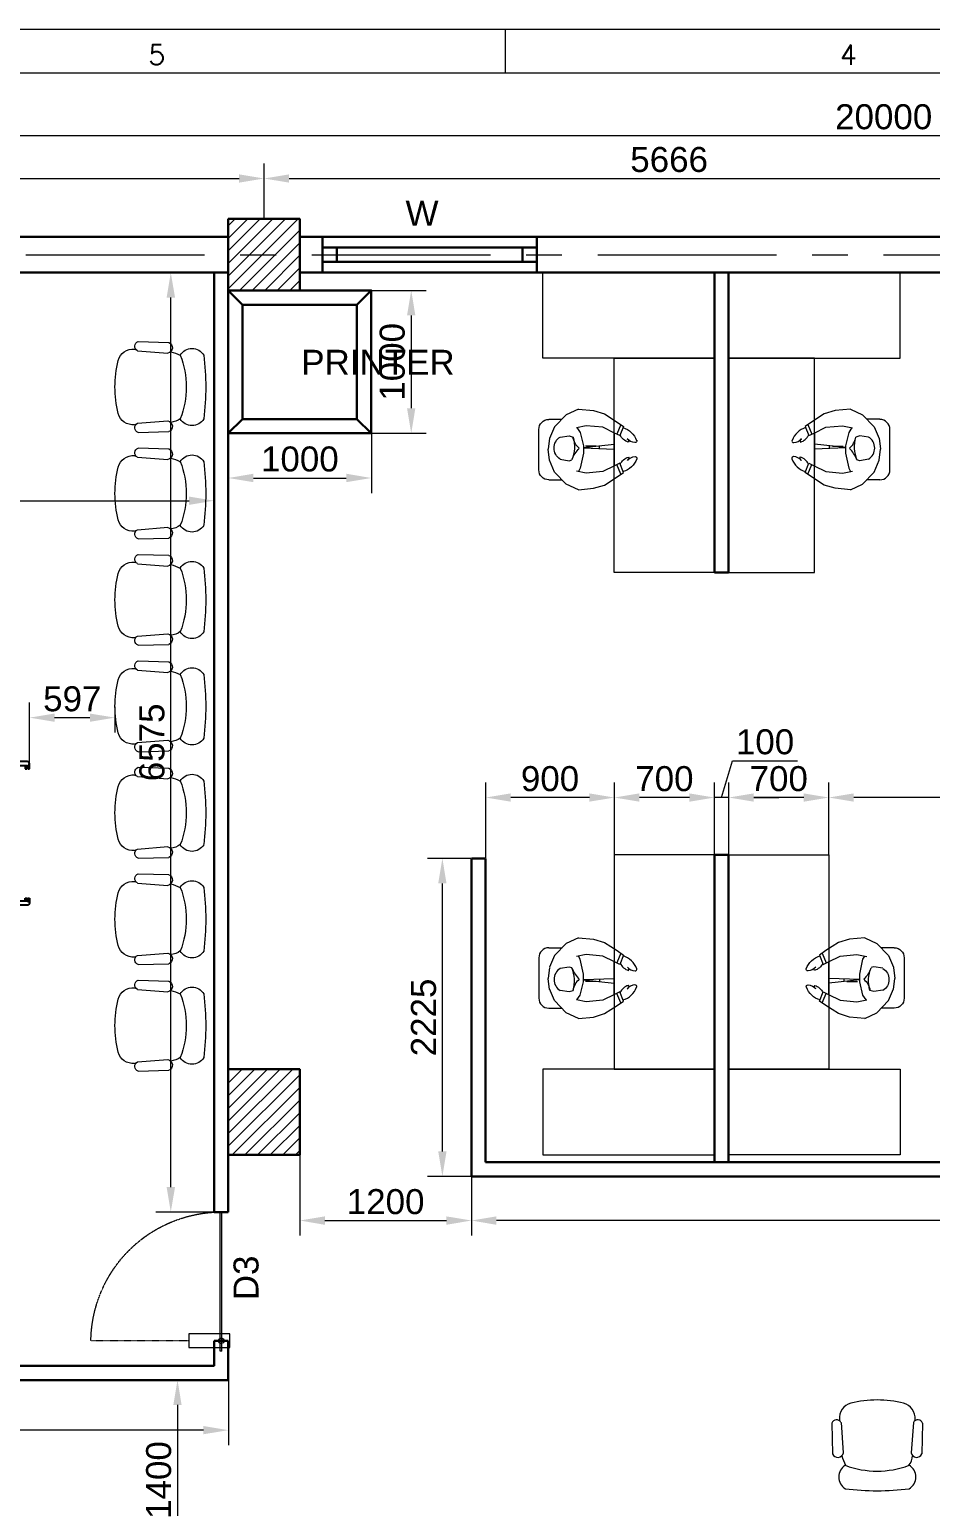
# Model space of a CAD drawing. Header units: millimetres. Extents: x 131588 to 160612, y -172852 to -151297.
# Drawn here: x 137935 to 144237, y -161632 to -151297 of the extents above; entities that cross this region are included whole.
import ezdxf
from ezdxf.enums import TextEntityAlignment as Align

# ---------------------------------------------------------------- set-up
doc = ezdxf.new("R2010")
doc.units = ezdxf.units.MM
doc.header["$MEASUREMENT"] = 0
doc.linetypes.add('CENTER', pattern=[2, 1.25, -0.25, 0.25, -0.25])
doc.linetypes.add('DASHED2', pattern=[0.375, 0.25, -0.125])
doc.layers.add('ceco.net 343', color=7, linetype='Continuous')
doc.layers.add('ceco.net 345', color=7, linetype='Continuous')
for name, color, linetype, lineweight in [('CEN-1', 1, 'CENTER', 18), ('DIM', 7, 'Continuous', 20), ('DIMENSION', 84, 'Continuous', 15), ('DIMLINE', 10, 'Continuous', 18), ('Furniture', 235, 'Continuous', 0), ('GLASS', 145, 'Continuous', 5), ('MAIN', 3, 'Continuous', 30), ('MAIN-4', 6, 'Continuous', 30), ('SEC', 253, 'Continuous', 15), ('TEXT', 4, 'Continuous', 13), ('TEXT-1', 7, 'Continuous', 20)]:
    doc.layers.add(name, color=color, linetype=linetype, lineweight=lineweight)
doc.styles.add('ROMANS', font='romans.shx')
doc.styles.get("Standard").update_dxf_attribs({"font": ''})
doc.styles.get('Standard').set_extended_font_data('Arial')
doc.dimstyles.new('DIM-50', dxfattribs={"dimscale": 50, "dimtxt": 2.5, "dimasz": 2.5, "dimexe": 1.5, "dimexo": 0.05, "dimgap": 0.6, "dimtad": 1, "dimzin": 9, "dimdsep": 46, "dimtxsty": 'Standard', "dimcen": 0, "dimclrd": 32, "dimclre": 32, "dimadec": 0, "dimazin": 0, "dimtp": 0.1, "dimtm": 0.1, "dimtfac": 0.71, "dimtofl": 0, "dimtmove": 1, "dimatfit": 3, "dimfxl": 1, "dimtolj": 1, "dimtzin": 7, "dimlwd": -1, "dimlwe": -1, "dimarcsym": 1})
doc.dimstyles.new('DIM-50$0', dxfattribs={"dimscale": 50, "dimtxt": 2.5, "dimasz": 2.5, "dimexe": 1.5, "dimexo": 0.05, "dimgap": 0.6, "dimtad": 1, "dimzin": 9, "dimdsep": 46, "dimtxsty": 'Standard', "dimcen": 0, "dimclrd": 32, "dimclre": 32, "dimadec": 0, "dimazin": 0, "dimtp": 0.1, "dimtm": 0.1, "dimtfac": 0.71, "dimtofl": 0, "dimtmove": 1, "dimatfit": 3, "dimfxl": 1, "dimtolj": 1, "dimtzin": 7, "dimlwd": -1, "dimlwe": -1, "dimarcsym": 1})

# ---------------------------------------------------------------- blocks, each defined once
blk = doc.blocks.new('Ceco.NET-Furniture-Tm-343')
at = {"layer": 'ceco.net 343'}
for p, q in [((-15, 587), (-15, 516)), ((36, 603), (-3, 603)), ((-3, 601), (-3, 603)), ((36, 592), (13, 592)), ((15, 587), (15, 516)), ((36, 583), (15, 583)), ((15, 572), (36, 572)), ((30, 592), (30, 583)), ((36, 592), (36, 603)), ((36, 572), (36, 583)), ((-265, 454), (-265, 172)), ((-241, 104), (-241, 458)), ((-241, 426), (-230, 426)), ((241, 426), (230, 426)), ((241, 104), (241, 458)), ((265, 454), (265, 172)), ((-313, 370), (-294, 405)), ((-303, 365), (-313, 370)), ((-303, 365), (-292, 385)), ((-300, 371), (-292, 366)), ((-295, 360), (-285, 380)), ((-286, 355), (-295, 360)), ((-292, 404), (-294, 405)), ((-288, 381), (-265, 369)), ((-275, 374), (-286, 355)), ((-274, 407), (-265, 402)), ((0, 404), (-223, 404)), ((0, 404), (223, 404)), ((274, 407), (265, 402)), ((288, 381), (265, 369)), ((275, 374), (286, 355)), ((295, 360), (285, 380)), ((286, 355), (295, 360)), ((292, 404), (294, 405)), ((303, 365), (292, 385)), ((300, 371), (292, 366)), ((313, 370), (294, 405)), ((303, 365), (313, 370)), ((-265, 172), (-256, 104)), ((-241, 104), (-256, 104)), ((241, 104), (256, 104)), ((265, 172), (256, 104))]:
    blk.add_line(p, q, dxfattribs=at)
for centre, start, end in [((0, 587), 0, 180), ((-281, 394), 61.4687, 241.4687), ((281, 394), 298.5313, 118.5313)]:
    blk.add_arc(centre, 14.6, start, end, dxfattribs=at)
for points, knots in [([(-228, 469), (-228, 467), (-227, 464), (-226, 459), (-224, 456), (-221, 456), (-221, 464), (-214, 475), (-210, 489), (-204, 507), (-191, 510), (-180, 514), (-171, 515), (-160, 515), (-107, 519), (-54, 516), (-5, 516), (0, 516)], [0, 0, 0, 0, 6.319527, 10.520466, 14.333557, 15.662011, 19.937156, 31.287468, 58.127662, 62.385789, 86.772956, 90.973895, 99.054563, 110.983527, 125.657102, 257.252158, 271.865148, 271.865148, 271.865148, 271.865148]), ([(228, 469), (228, 467), (227, 464), (226, 459), (224, 456), (221, 456), (221, 464), (214, 475), (210, 489), (204, 507), (191, 510), (180, 514), (171, 515), (160, 515), (107, 519), (54, 516), (5, 516), (0, 516)], [0, 0, 0, 0, 6.319527, 10.520466, 14.333557, 15.662011, 19.937156, 31.287468, 58.127662, 62.385789, 86.772956, 90.973895, 99.054563, 110.983527, 125.657102, 257.252158, 271.865148, 271.865148, 271.865148, 271.865148]), ([(-207, 496), (-217, 496), (-233, 497), (-252, 485), (-262, 471), (-264, 460), (-265, 454)], [0, 0, 0, 0, 29.208507, 46.595402, 62.811245, 80.611179, 80.611179, 80.611179, 80.611179]), ([(-217, 471), (-220, 471), (-226, 471), (-235, 466), (-238, 461), (-241, 458)], [0, 0, 0, 0, 10.710336, 16.651361, 28.618788, 28.618788, 28.618788, 28.618788]), ([(-233, 467), (-232, 453), (-230, 437), (-230, 417), (-232, 405), (-222, 404), (-218, 425), (-212, 448), (-192, 474), (-168, 480), (-149, 482), (-128, 481), (-79, 486), (-36, 484), (0, 483)], [0, 0, 0, 0, 41.011213, 44.996574, 62.720356, 65.377264, 71.318289, 114.590003, 147.537826, 160.140643, 186.842231, 204.112129, 224.083166, 333.09451, 333.09451, 333.09451, 333.09451]), ([(233, 467), (232, 453), (230, 437), (230, 417), (232, 405), (222, 404), (218, 425), (212, 448), (192, 474), (168, 480), (149, 482), (128, 481), (79, 486), (36, 484), (0, 483)], [0, 0, 0, 0, 41.011213, 44.996574, 62.720356, 65.377264, 71.318289, 114.590003, 147.537826, 160.140643, 186.842231, 204.112129, 224.083166, 333.09451, 333.09451, 333.09451, 333.09451]), ([(207, 496), (217, 496), (233, 497), (252, 485), (262, 471), (264, 460), (265, 454)], [0, 0, 0, 0, 29.208507, 46.595402, 62.811245, 80.611179, 80.611179, 80.611179, 80.611179]), ([(217, 471), (220, 471), (226, 471), (235, 466), (238, 461), (241, 458)], [0, 0, 0, 0, 10.710336, 16.651361, 28.618788, 28.618788, 28.618788, 28.618788]), ([(-241, 104), (-241, 90), (-242, 68), (-237, 36), (-196, 14), (-139, 11), (-68, -1), (-23, 0), (0, 0)], [0, 0, 0, 0, 40.81739, 67.978422, 88.933831, 171.599307, 238.507879, 306.350167, 306.350167, 306.350167, 306.350167]), ([(241, 104), (241, 90), (242, 68), (237, 36), (196, 14), (139, 11), (68, -1), (23, 0), (0, 0)], [0, 0, 0, 0, 40.81739, 67.978422, 88.933831, 171.599307, 238.507879, 306.350167, 306.350167, 306.350167, 306.350167])]:
    blk.add_open_spline(points, degree=3, knots=knots, dxfattribs=at)
blk = doc.blocks.new('*D519')
at = {"layer": 'Defpoints', "color": 0, "ltscale": 100, "transparency": 16777216}
for p in [(139576, -152339), (133910, -152622), (139576, -152622)]:
    blk.add_point(p, dxfattribs=at)
at = {"layer": 'DIMLINE', "color": 32, "linetype": 'ByBlock', "ltscale": 100, "transparency": 16777216}
for p, q in [((133910, -152619), (133910, -152234)), ((139576, -152619), (139576, -152234)), ((134085, -152339), (139401, -152339))]:
    blk.add_line(p, q, dxfattribs=at)
at = {"layer": 'DIMLINE', "color": 32, "ltscale": 100, "transparency": 16777216}
for points in [[(134085, -152310), (134085, -152368), (133910, -152339)], [(139401, -152310), (139401, -152368), (139576, -152339)]]:
    blk.add_solid(points, dxfattribs=at)
at = {"layer": 'DIMLINE', "color": 0, "ltscale": 100, "transparency": 16777216, "insert": (136743, -152207), "char_height": 175, "attachment_point": 5}
blk.add_mtext('\\A1;5666', dxfattribs=at)
blk = doc.blocks.new('*D520')
at = {"layer": 'Defpoints', "color": 0, "ltscale": 100, "transparency": 16777216}
for p in [(145242, -152339), (139576, -152622), (145242, -152622)]:
    blk.add_point(p, dxfattribs=at)
at = {"layer": 'DIMLINE', "color": 32, "linetype": 'ByBlock', "ltscale": 100, "transparency": 16777216}
for p, q in [((139576, -152619), (139576, -152234)), ((145242, -152619), (145242, -152234)), ((139751, -152339), (145067, -152339))]:
    blk.add_line(p, q, dxfattribs=at)
at = {"layer": 'DIMLINE', "color": 32, "ltscale": 100, "transparency": 16777216}
for points in [[(139751, -152310), (139751, -152368), (139576, -152339)], [(145067, -152310), (145067, -152368), (145242, -152339)]]:
    blk.add_solid(points, dxfattribs=at)
at = {"layer": 'DIMLINE', "color": 0, "ltscale": 100, "transparency": 16777216, "insert": (142409, -152207), "char_height": 175, "attachment_point": 5}
blk.add_mtext('\\A1;5666', dxfattribs=at)
blk = doc.blocks.new('gd1')
at = {"layer": 'GLASS', "color": 4, "linetype": 'DASHED2', "ltscale": 0.001}
blk.add_line((345380, -498508), (345380, -497802), dxfattribs=at)
at = {"layer": 'GLASS'}
for p, q in [((345331, -498508), (345429, -498508)), ((345331, -498802), (345331, -498508)), ((345429, -498508), (345429, -498802)), ((345429, -498802), (345331, -498802))]:
    blk.add_line(p, q, dxfattribs=at)
at = {"layer": 'GLASS', "color": 4}
for p, q in [((344454, -498744), (344454, -498702)), ((345454, -498732), (344454, -498732)), ((345454, -498744), (344454, -498744)), ((345454, -498744), (345454, -498732))]:
    blk.add_line(p, q, dxfattribs=at)
at = {"layer": 'GLASS', "color": 4, "linetype": 'DASHED2'}
blk.add_ellipse((345430, -498781), major_axis=(-687, 718), ratio=0.969274, start_param=-0.727797, end_param=0.74268, dxfattribs=at)
at = {"layer": 'GLASS', "extrusion": (8.38188e-23, -2.79396e-23, -1)}
blk.add_ellipse((345380, -498740), major_axis=(-13.9, 13.9), ratio=1, start_param=6.283185307179586, end_param=12.56637061435917, dxfattribs=at)
blk = doc.blocks.new('A4 SHEET')
at = {"layer": 'DIM'}
for p, q in [((15345.06, 1232.71), (13489.34, 1232.71)), ((14107.91, 1232.71), (14107.91, 1213.41)), ((13509.22, 1213.41), (15322.97, 1213.41))]:
    blk.add_line(p, q, dxfattribs=at)
at = {"layer": 'DIM', "style": 'ROMANS'}
for s, p in [('5', (13948.32, 1214.33)), ('4', (14257.61, 1214.33))]:
    blk.add_text(s, height=8.84, dxfattribs=at).set_placement(p, align=Align.BOTTOM_LEFT)
blk = doc.blocks.new('*D538')
at = {"layer": 'Defpoints', "color": 0, "ltscale": 100, "transparency": 16777216}
for p in [(153910, -152039), (133910, -152872), (153910, -152872)]:
    blk.add_point(p, dxfattribs=at)
at = {"layer": 'DIMLINE', "color": 32, "linetype": 'ByBlock', "ltscale": 100, "transparency": 16777216}
for p, q in [((133910, -152869), (133910, -151934)), ((153910, -152869), (153910, -151934)), ((134085, -152039), (153735, -152039))]:
    blk.add_line(p, q, dxfattribs=at)
at = {"layer": 'DIMLINE', "color": 32, "ltscale": 100, "transparency": 16777216}
for points in [[(134085, -152010), (134085, -152068), (133910, -152039)], [(153735, -152010), (153735, -152068), (153910, -152039)]]:
    blk.add_solid(points, dxfattribs=at)
at = {"layer": 'DIMLINE', "color": 0, "ltscale": 100, "transparency": 16777216, "insert": (143910, -151908), "char_height": 175, "attachment_point": 5}
blk.add_mtext('\\A1;20000', dxfattribs=at)
blk = doc.blocks.new('rr')
at = {"layer": 'TEXT', "color": 7}
for p, q in [((298029, -105618), (298123, -105618)), ((298150, -105588), (298068, -105672)), ((298235, -105548), (298150, -105588)), ((298235, -105548), (298342, -105558)), ((298342, -105558), (298419, -105581)), ((298419, -105581), (298507, -105638)), ((297959, -105688), (297959, -105970)), ((298068, -105672), (298034, -105754)), ((298290, -105665), (298221, -105679)), ((298247, -105698), (298235, -105676)), ((298270, -105803), (298247, -105698)), ((298406, -105676), (298290, -105665)), ((298488, -105716), (298406, -105676)), ((298486, -105945), (298486, -105716)), ((298525, -105734), (298488, -105716)), ((298532, -105656), (298504, -105724)), ((298507, -105638), (298551, -105669)), ((298551, -105669), (298525, -105734)), ((298034, -105756), (298024, -105833)), ((298034, -105909), (298024, -105833)), ((298108, -105761), (298170, -105751)), ((298170, -105751), (298189, -105757)), ((298270, -105856), (298270, -105803)), ((298270, -105841), (298486, -105833)), ((298068, -105988), (298034, -105906)), ((298108, -105915), (298170, -105925)), ((298170, -105925), (298198, -105916)), ((298247, -105949), (298270, -105856)), ((298270, -105843), (298486, -105866)), ((298359, -105853), (298285, -105853)), ((298382, -105837), (298382, -105855)), ((298525, -105927), (298488, -105944)), ((298532, -106004), (298504, -105937)), ((298551, -105991), (298525, -105927)), ((298029, -106041), (298117, -106041)), ((298150, -106073), (298068, -105988)), ((298290, -105996), (298221, -105982)), ((298225, -105983), (298247, -105949)), ((298406, -105985), (298290, -105996)), ((298488, -105944), (298406, -105985)), ((298419, -106079), (298507, -106022)), ((298507, -106022), (298551, -105991)), ((298235, -106112), (298150, -106073)), ((298235, -106112), (298342, -106103)), ((298342, -106103), (298419, -106079))]:
    blk.add_line(p, q, dxfattribs=at)
for centre, major_axis, start_param, end_param in [((298029, -105688), (49.8, 49.8), 0.785398, 2.356194), ((298620, -105679), (73.6, 73.6), 2.838638, 3.585677), ((298505, -105817), (105, 105), -0.421869, 0.489767), ((298155, -105840), (63.7, -63.7), 2.898963, 4.955018), ((297966, -105849), (171, 171), -1.068373, -0.39635), ((298371, -105697), (135, 135), 2.703582, 3.183333), ((298572, -105768), (11.6, 11.6), -1.392775, 0.371356), ((298637, -105702), (55.2, 55.2), 3.067512, 3.856448), ((298633, -105768), (8.31, 8.31), 3.856448, 5.861316), ((298315, -105931), (83.5, 83.5), 1.454362, 2.231901), ((298619, -105979), (73.6, -73.6), 2.697508, 3.444547), ((298504, -105841), (105, -105), 5.793418, 6.705054), ((298636, -105956), (55.2, -55.2), 2.426738, 3.215673), ((298571, -105890), (11.6, -11.6), 5.911829, 7.67596), ((298632, -105890), (8.31, -8.31), 0.421869, 2.426738), ((298029, -105970), (49.8, -49.8), 3.926991, 5.497787)]:
    blk.add_ellipse(centre, major_axis=major_axis, ratio=1, start_param=start_param, end_param=end_param, dxfattribs=at)
blk = doc.blocks.new('*D554')
at = {"layer": 'Defpoints', "color": 0, "ltscale": 100, "transparency": 16777216}
for p in [(140326, -153122), (140326, -154122), (140605, -154122)]:
    blk.add_point(p, dxfattribs=at)
at = {"layer": 'DIMLINE', "color": 32, "linetype": 'ByBlock', "ltscale": 100, "transparency": 16777216}
for p, q in [((140329, -153122), (140710, -153122)), ((140605, -153297), (140605, -153947)), ((140329, -154122), (140710, -154122))]:
    blk.add_line(p, q, dxfattribs=at)
at = {"layer": 'DIMLINE', "color": 32, "ltscale": 100, "transparency": 16777216}
for points in [[(140576, -153297), (140634, -153297), (140605, -153122)], [(140576, -153947), (140634, -153947), (140605, -154122)]]:
    blk.add_solid(points, dxfattribs=at)
at = {"layer": 'DIMLINE', "color": 0, "ltscale": 100, "transparency": 16777216, "insert": (140473, -153622), "char_height": 175, "attachment_point": 5, "rotation": 90}
blk.add_mtext('\\A1;1000', dxfattribs=at)
blk = doc.blocks.new('*D555')
at = {"layer": 'Defpoints', "color": 0, "ltscale": 100, "transparency": 16777216}
for p in [(139326, -154122), (140326, -154122), (140326, -154435)]:
    blk.add_point(p, dxfattribs=at)
at = {"layer": 'DIMLINE', "color": 32, "linetype": 'ByBlock', "ltscale": 100, "transparency": 16777216}
for p, q in [((139326, -154126), (139326, -154540)), ((140326, -154126), (140326, -154540)), ((139501, -154435), (140151, -154435))]:
    blk.add_line(p, q, dxfattribs=at)
at = {"layer": 'DIMLINE', "color": 32, "ltscale": 100, "transparency": 16777216}
for points in [[(139501, -154405), (139501, -154464), (139326, -154435)], [(140151, -154405), (140151, -154464), (140326, -154435)]]:
    blk.add_solid(points, dxfattribs=at)
at = {"layer": 'DIMLINE', "color": 0, "ltscale": 100, "transparency": 16777216, "insert": (139826, -154303), "char_height": 175, "attachment_point": 5}
blk.add_mtext('\\A1;1000', dxfattribs=at)
blk = doc.blocks.new('*D557')
at = {"layer": 'Defpoints', "color": 0, "ltscale": 100, "transparency": 16777216}
for p in [(139826, -159172), (141026, -159172), (141026, -159631)]:
    blk.add_point(p, dxfattribs=at)
at = {"layer": 'DIMLINE', "color": 32, "linetype": 'ByBlock', "ltscale": 100, "transparency": 16777216}
for p, q in [((139826, -159176), (139826, -159736)), ((141026, -159176), (141026, -159736)), ((140001, -159631), (140851, -159631))]:
    blk.add_line(p, q, dxfattribs=at)
at = {"layer": 'DIMLINE', "color": 32, "ltscale": 100, "transparency": 16777216}
for points in [[(140001, -159602), (140001, -159661), (139826, -159631)], [(140851, -159602), (140851, -159661), (141026, -159631)]]:
    blk.add_solid(points, dxfattribs=at)
at = {"layer": 'DIMLINE', "color": 0, "ltscale": 100, "transparency": 16777216, "insert": (140426, -159500), "char_height": 175, "attachment_point": 5}
blk.add_mtext('\\A1;1200', dxfattribs=at)
blk = doc.blocks.new('*D559')
at = {"layer": 'Defpoints', "color": 0, "ltscale": 100, "transparency": 16777216}
for p in [(139226, -154594), (134035, -154624), (139226, -154624)]:
    blk.add_point(p, dxfattribs=at)
at = {"layer": 'DIMLINE', "color": 32, "linetype": 'ByBlock', "ltscale": 100, "transparency": 16777216}
for p, q in [((134035, -154621), (134035, -154489)), ((139226, -154621), (139226, -154489)), ((134210, -154594), (139051, -154594))]:
    blk.add_line(p, q, dxfattribs=at)
at = {"layer": 'DIMLINE', "color": 32, "ltscale": 100, "transparency": 16777216}
for points in [[(134210, -154565), (134210, -154623), (134035, -154594)], [(139051, -154565), (139051, -154623), (139226, -154594)]]:
    blk.add_solid(points, dxfattribs=at)
at = {"layer": 'DIMLINE', "color": 0, "ltscale": 100, "transparency": 16777216, "insert": (136630, -154463), "char_height": 175, "attachment_point": 5}
blk.add_mtext('\\A1;5191', dxfattribs=at)
blk = doc.blocks.new('*D562')
at = {"layer": 'Defpoints', "color": 0, "ltscale": 100, "transparency": 16777216}
for p in [(141026, -159325), (148276, -159322), (141026, -159631)]:
    blk.add_point(p, dxfattribs=at)
at = {"layer": 'DIMLINE', "color": 32, "linetype": 'ByBlock', "ltscale": 100, "transparency": 16777216}
for p, q in [((141026, -159328), (141026, -159736)), ((148276, -159326), (148276, -159736)), ((148101, -159631), (141201, -159631))]:
    blk.add_line(p, q, dxfattribs=at)
at = {"layer": 'DIMLINE', "color": 32, "ltscale": 100, "transparency": 16777216}
for points in [[(141201, -159602), (141201, -159661), (141026, -159631)], [(148101, -159602), (148101, -159661), (148276, -159631)]]:
    blk.add_solid(points, dxfattribs=at)
at = {"layer": 'DIMLINE', "color": 0, "ltscale": 100, "transparency": 16777216, "insert": (144651, -159500), "char_height": 175, "attachment_point": 5}
blk.add_mtext('\\A1;7250', dxfattribs=at)
blk = doc.blocks.new('*D563')
at = {"layer": 'Defpoints', "color": 0, "ltscale": 100, "transparency": 16777216}
for p in [(140823, -157097), (141026, -157097), (141026, -159322)]:
    blk.add_point(p, dxfattribs=at)
at = {"layer": 'DIMLINE', "color": 32, "linetype": 'ByBlock', "ltscale": 100, "transparency": 16777216}
for p, q in [((141022, -157097), (140718, -157097)), ((140823, -159147), (140823, -157272)), ((141022, -159322), (140718, -159322))]:
    blk.add_line(p, q, dxfattribs=at)
at = {"layer": 'DIMLINE', "color": 32, "ltscale": 100, "transparency": 16777216}
for points in [[(140794, -157272), (140852, -157272), (140823, -157097)], [(140794, -159147), (140852, -159147), (140823, -159322)]]:
    blk.add_solid(points, dxfattribs=at)
at = {"layer": 'DIMLINE', "color": 0, "ltscale": 100, "transparency": 16777216, "insert": (140692, -158210), "char_height": 175, "attachment_point": 5, "rotation": 90}
blk.add_mtext('\\A1;2225', dxfattribs=at)
blk = doc.blocks.new('*D569')
at = {"layer": 'Defpoints', "color": 0, "ltscale": 100, "transparency": 16777216}
for p in [(143526, -156671), (143526, -157072), (145992, -157072)]:
    blk.add_point(p, dxfattribs=at)
at = {"layer": 'DIMLINE', "color": 32, "linetype": 'ByBlock', "ltscale": 100, "transparency": 16777216}
for p, q in [((143526, -157069), (143526, -156566)), ((145992, -157069), (145992, -156566)), ((145817, -156671), (143701, -156671))]:
    blk.add_line(p, q, dxfattribs=at)
at = {"layer": 'DIMLINE', "color": 32, "ltscale": 100, "transparency": 16777216}
for points in [[(143701, -156642), (143701, -156700), (143526, -156671)], [(145817, -156642), (145817, -156700), (145992, -156671)]]:
    blk.add_solid(points, dxfattribs=at)
at = {"layer": 'DIMLINE', "color": 0, "ltscale": 100, "transparency": 16777216, "insert": (144759, -156540), "char_height": 175, "attachment_point": 5}
blk.add_mtext('\\A1;2466', dxfattribs=at)
blk = doc.blocks.new('*D570')
at = {"layer": 'Defpoints', "color": 0, "ltscale": 100, "transparency": 16777216}
for p in [(142826, -156671), (142826, -157072), (143526, -157072)]:
    blk.add_point(p, dxfattribs=at)
at = {"layer": 'DIMLINE', "color": 32, "linetype": 'ByBlock', "ltscale": 100, "transparency": 16777216}
for p, q in [((142826, -157069), (142826, -156566)), ((143526, -157069), (143526, -156566)), ((143351, -156671), (143001, -156671))]:
    blk.add_line(p, q, dxfattribs=at)
at = {"layer": 'DIMLINE', "color": 32, "ltscale": 100, "transparency": 16777216}
for points in [[(143001, -156642), (143001, -156700), (142826, -156671)], [(143351, -156642), (143351, -156700), (143526, -156671)]]:
    blk.add_solid(points, dxfattribs=at)
at = {"layer": 'DIMLINE', "color": 0, "ltscale": 100, "transparency": 16777216, "insert": (143176, -156540), "char_height": 175, "attachment_point": 5}
blk.add_mtext('\\A1;700', dxfattribs=at)
blk = doc.blocks.new('*D571')
at = {"layer": 'Defpoints', "color": 0, "ltscale": 100, "transparency": 16777216}
for p in [(142726, -156671), (142726, -157072), (142826, -157072)]:
    blk.add_point(p, dxfattribs=at)
at = {"layer": 'DIMLINE', "color": 32, "linetype": 'ByBlock', "ltscale": 100, "transparency": 16777216}
for p, q in [((142776, -156671), (142853, -156414)), ((142853, -156414), (143306, -156414)), ((142726, -157069), (142726, -156566)), ((142826, -157069), (142826, -156566)), ((142551, -156671), (142376, -156671)), ((142826, -156671), (142726, -156671)), ((142826, -156671), (142726, -156671)), ((143001, -156671), (143176, -156671))]:
    blk.add_line(p, q, dxfattribs=at)
at = {"layer": 'DIMLINE', "color": 32, "ltscale": 100, "transparency": 16777216}
for points in [[(142551, -156642), (142551, -156700), (142726, -156671)], [(143001, -156642), (143001, -156700), (142826, -156671)]]:
    blk.add_solid(points, dxfattribs=at)
at = {"layer": 'DIMLINE', "color": 0, "ltscale": 100, "transparency": 16777216, "insert": (143080, -156282), "char_height": 175, "attachment_point": 5}
blk.add_mtext('\\A1;100', dxfattribs=at)
blk = doc.blocks.new('*D572')
at = {"layer": 'Defpoints', "color": 0, "ltscale": 100, "transparency": 16777216}
for p in [(142026, -156671), (142026, -157072), (142726, -157072)]:
    blk.add_point(p, dxfattribs=at)
at = {"layer": 'DIMLINE', "color": 32, "linetype": 'ByBlock', "ltscale": 100, "transparency": 16777216}
for p, q in [((142026, -157069), (142026, -156566)), ((142726, -157069), (142726, -156566)), ((142551, -156671), (142201, -156671))]:
    blk.add_line(p, q, dxfattribs=at)
at = {"layer": 'DIMLINE', "color": 32, "ltscale": 100, "transparency": 16777216}
for points in [[(142201, -156642), (142201, -156700), (142026, -156671)], [(142551, -156642), (142551, -156700), (142726, -156671)]]:
    blk.add_solid(points, dxfattribs=at)
at = {"layer": 'DIMLINE', "color": 0, "ltscale": 100, "transparency": 16777216, "insert": (142376, -156540), "char_height": 175, "attachment_point": 5}
blk.add_mtext('\\A1;700', dxfattribs=at)
blk = doc.blocks.new('*D573')
at = {"layer": 'Defpoints', "color": 0, "ltscale": 100, "transparency": 16777216}
for p in [(141126, -156671), (141126, -157097), (142026, -157072)]:
    blk.add_point(p, dxfattribs=at)
at = {"layer": 'DIMLINE', "color": 32, "linetype": 'ByBlock', "ltscale": 100, "transparency": 16777216}
for p, q in [((141126, -157094), (141126, -156566)), ((142026, -157069), (142026, -156566)), ((141851, -156671), (141301, -156671))]:
    blk.add_line(p, q, dxfattribs=at)
at = {"layer": 'DIMLINE', "color": 32, "ltscale": 100, "transparency": 16777216}
for points in [[(141301, -156642), (141301, -156700), (141126, -156671)], [(141851, -156642), (141851, -156700), (142026, -156671)]]:
    blk.add_solid(points, dxfattribs=at)
at = {"layer": 'DIMLINE', "color": 0, "ltscale": 100, "transparency": 16777216, "insert": (141576, -156540), "char_height": 175, "attachment_point": 5}
blk.add_mtext('\\A1;900', dxfattribs=at)
blk = doc.blocks.new('*D579')
at = {"layer": 'Defpoints', "color": 0, "ltscale": 100, "transparency": 16777216}
for p in [(138923, -152997), (139226, -152997), (139226, -159572)]:
    blk.add_point(p, dxfattribs=at)
at = {"layer": 'DIMLINE', "color": 32, "linetype": 'ByBlock', "ltscale": 100, "transparency": 16777216}
for p, q in [((139222, -152997), (138818, -152997)), ((138923, -159397), (138923, -153172)), ((139222, -159572), (138818, -159572))]:
    blk.add_line(p, q, dxfattribs=at)
at = {"layer": 'DIMLINE', "color": 32, "ltscale": 100, "transparency": 16777216}
for points in [[(138894, -153172), (138953, -153172), (138923, -152997)], [(138894, -159397), (138953, -159397), (138923, -159572)]]:
    blk.add_solid(points, dxfattribs=at)
at = {"layer": 'DIMLINE', "color": 0, "ltscale": 100, "transparency": 16777216, "insert": (138792, -156285), "char_height": 175, "attachment_point": 5, "rotation": 90}
blk.add_mtext('\\A1;6575', dxfattribs=at)
blk = doc.blocks.new('*D580')
at = {"layer": 'Defpoints', "color": 0, "ltscale": 100, "transparency": 16777216}
for p in [(133785, -160547), (139326, -160747), (133785, -161098)]:
    blk.add_point(p, dxfattribs=at)
at = {"layer": 'DIMLINE', "color": 32, "linetype": 'ByBlock', "ltscale": 100, "transparency": 16777216}
for p, q in [((133785, -160551), (133785, -161203)), ((139326, -160751), (139326, -161203)), ((139151, -161098), (133960, -161098))]:
    blk.add_line(p, q, dxfattribs=at)
at = {"layer": 'DIMLINE', "color": 32, "ltscale": 100, "transparency": 16777216}
for points in [[(133960, -161069), (133960, -161127), (133785, -161098)], [(139151, -161069), (139151, -161127), (139326, -161098)]]:
    blk.add_solid(points, dxfattribs=at)
at = {"layer": 'DIMLINE', "color": 0, "ltscale": 100, "transparency": 16777216, "insert": (136555, -160966), "char_height": 175, "attachment_point": 5}
blk.add_mtext('\\A1;5541', dxfattribs=at)
blk = doc.blocks.new('3rerr')
at = {"layer": 'Furniture', "color": 0, "linetype": 'ByBlock'}
for p, q in [((299424, -105724), (299432, -105724)), ((299424, -105724), (299432, -105724)), ((299448, -105670), (299663, -105676)), ((299444, -105734), (299656, -105751)), ((299444, -106241), (299656, -106225)), ((299424, -106252), (299432, -106252)), ((299448, -106306), (299663, -106300))]:
    blk.add_line(p, q, dxfattribs=at)
for centre, radius, start, end in [((299414, -105834), 111, 85, 163.8913), ((299459, -105703), 34.8, 108.7162, 243.9569), ((299648, -105712), 39.5, 282.8663, 67.8436), ((299825, -105813), 95.4, 30.3927, 149.6073), ((300065, -105988), 779, 166.275, 193.725), ((299666, -105866), 126, 52.7407, 85.3529), ((299156, -105988), 628, 339.209, 20.791), ((298194, -105988), 1727, 352.5907, 7.4093), ((299414, -106142), 111, 196.1087, 275), ((299459, -106273), 34.8, 116.0431, 251.2838), ((299648, -106263), 39.5, 292.1564, 77.1337), ((299608, -105956), 287, 283.6548, 297.8506), ((299825, -106162), 95.4, 210.3927, 329.6073)]:
    blk.add_arc(centre, radius, start, end, dxfattribs=at)
blk = doc.blocks.new('*D581')
at = {"layer": 'Defpoints', "color": 0, "ltscale": 100, "transparency": 16777216}
for p in [(138532, -156033), (138532, -156112), (137935, -156431)]:
    blk.add_point(p, dxfattribs=at)
at = {"layer": 'DIMLINE', "color": 32, "linetype": 'ByBlock', "ltscale": 100, "transparency": 16777216}
for p, q in [((137935, -156427), (137935, -156007)), ((138532, -156036), (138532, -156217)), ((138110, -156112), (138357, -156112))]:
    blk.add_line(p, q, dxfattribs=at)
at = {"layer": 'DIMLINE', "color": 32, "ltscale": 100, "transparency": 16777216}
for points in [[(138110, -156083), (138110, -156141), (137935, -156112)], [(138357, -156083), (138357, -156141), (138532, -156112)]]:
    blk.add_solid(points, dxfattribs=at)
at = {"layer": 'DIMLINE', "color": 0, "ltscale": 100, "transparency": 16777216, "insert": (138234, -155981), "char_height": 175, "attachment_point": 5}
blk.add_mtext('\\A1;597', dxfattribs=at)
blk = doc.blocks.new('*D588')
at = {"layer": 'Defpoints', "color": 0, "ltscale": 100, "transparency": 16777216}
for p in [(138953, -160747), (138953, -162147), (138970, -162147)]:
    blk.add_point(p, dxfattribs=at)
at = {"layer": 'DIMLINE', "color": 32, "linetype": 'ByBlock', "ltscale": 100, "transparency": 16777216}
for p, q in [((138956, -160747), (139075, -160747)), ((138970, -160922), (138970, -161972)), ((138956, -162147), (139075, -162147))]:
    blk.add_line(p, q, dxfattribs=at)
at = {"layer": 'DIMLINE', "color": 32, "ltscale": 100, "transparency": 16777216}
for points in [[(138941, -160922), (138999, -160922), (138970, -160747)], [(138941, -161972), (138999, -161972), (138970, -162147)]]:
    blk.add_solid(points, dxfattribs=at)
at = {"layer": 'DIMLINE', "color": 0, "ltscale": 100, "transparency": 16777216, "insert": (138839, -161447), "char_height": 175, "attachment_point": 5, "rotation": 90}
blk.add_mtext('\\A1;1400', dxfattribs=at)

msp = doc.modelspace()

# ---------------------------------------------------------------- hatches: boundary and pattern name
at = {"layer": 'SEC', "ltscale": 100}
h = msp.add_hatch(dxfattribs=at)
h.set_pattern_fill('ANSI31', color=8, scale=500)
h.set_pattern_definition([(45, (72108.82, -133707.57), (-44.194174, 44.194174), [])])
h.paths.add_polyline_path([(139325.578, -152622.294), (139825.578, -152622.294), (139825.578, -153122.294), (139325.578, -153122.294)])
h = msp.add_hatch(dxfattribs=at)
h.set_pattern_fill('ANSI31', color=8, scale=500)
h.set_pattern_definition([(45, (72108.82, -139707.57), (-44.194174, 44.194174), [])])
h.paths.add_polyline_path([(139325.578, -158572.294), (139825.578, -158572.294), (139825.578, -159172.294), (139325.578, -159172.294)])

# ---------------------------------------------------------------- linework, layer by layer
at = {"layer": 'CEN-1', "ltscale": 1000}
msp.add_lwpolyline([(133909.578, -152872.294), (153909.578, -152872.294), (153909.578, -165872.294), (133909.578, -165872.294)], close=True, dxfattribs=at)
at = {"layer": 'MAIN', "color": 5, "ltscale": 100}
for p, q in [((139984.578, -152822.294), (141484.578, -152822.294)), ((139984.578, -152922.294), (141484.578, -152922.294))]:
    msp.add_line(p, q, dxfattribs=at)
at = {"layer": 'MAIN', "color": 6}
for p, q in [((139325.578, -159572.294), (139225.578, -159572.294)), ((139325.578, -160472.294), (139225.578, -160472.294))]:
    msp.add_line(p, q, dxfattribs=at)
at = {"layer": 'MAIN', "ltscale": 100}
for points in [[(139325.578, -152622.294), (139825.578, -152622.294), (139825.578, -153122.294), (139325.578, -153122.294)], [(139325.578, -158572.294), (139825.578, -158572.294), (139825.578, -159172.294), (139325.578, -159172.294)]]:
    msp.add_lwpolyline(points, close=True, dxfattribs=at)
at = {"layer": 'MAIN', "color": 5, "ltscale": 100}
for points in [[(139984.578, -152747.294), (141484.578, -152747.294), (141484.578, -152997.294), (139984.578, -152997.294)], [(140084.578, -152822.294), (141384.578, -152822.294), (141384.578, -152922.294), (140084.578, -152922.294)]]:
    msp.add_lwpolyline(points, close=True, dxfattribs=at)
at = {"layer": 'MAIN', "color": 6}
for points in [[(139225.578, -152997.294), (139225.578, -159572.294)], [(139325.578, -152997.294), (139325.578, -159572.294)], [(139325.578, -160472.294), (139325.578, -160747.294), (134034.578, -160747.294)], [(139225.578, -160472.294), (139225.578, -160647.294), (134034.578, -160647.294)], [(139225.578, -160472.294), (139225.578, -160572.294)], [(139325.578, -160472.294), (139325.578, -160572.294)]]:
    msp.add_lwpolyline(points, dxfattribs=at)
at = {"layer": 'MAIN', "color": 0, "lineweight": 20}
for points in [[(141525.578, -152997.294), (142725.578, -152997.294), (142725.578, -153597.294), (141525.578, -153597.294)], [(144025.578, -152997.294), (142825.578, -152997.294), (142825.578, -153597.294), (144025.578, -153597.294)], [(142725.578, -153597.294), (142725.578, -155097.294), (142025.578, -155097.294), (142025.578, -153597.294)], [(142825.578, -153597.294), (142825.578, -155097.294), (143425.578, -155097.294), (143425.578, -153597.294)], [(142725.578, -158572.294), (142725.578, -157072.294), (142025.578, -157072.294), (142025.578, -158572.294)], [(142825.578, -158572.294), (142825.578, -157072.294), (143525.578, -157072.294), (143525.578, -158572.294)], [(141525.578, -159172.294), (142725.578, -159172.294), (142725.578, -158572.294), (141525.578, -158572.294)], [(144025.578, -159172.294), (142825.578, -159172.294), (142825.578, -158572.294), (144025.578, -158572.294)]]:
    msp.add_lwpolyline(points, close=True, dxfattribs=at)
at = {"layer": 'MAIN-4', "ltscale": 1000}
for p, q in [((142725.578, -152997.294), (142725.578, -155097.294)), ((142825.578, -152997.294), (142825.578, -155097.294)), ((142725.578, -155097.294), (142825.578, -155097.294)), ((141025.578, -157097.294), (141025.578, -159322.294)), ((141125.578, -157097.294), (141025.578, -157097.294)), ((141125.578, -157097.294), (141125.578, -159222.294)), ((142725.578, -157072.294), (142725.578, -159222.294)), ((142725.578, -157072.294), (142825.578, -157072.294)), ((142825.578, -157072.294), (142825.578, -159222.294)), ((141125.578, -159222.294), (148175.578, -159222.294)), ((141025.578, -159322.294), (148275.578, -159322.294))]:
    msp.add_line(p, q, dxfattribs=at)
at = {"layer": 'MAIN-4', "color": 4, "ltscale": 100}
for p, q in [((139425.578, -153222.294), (139325.578, -153122.294)), ((140225.578, -153222.294), (140325.578, -153122.294)), ((139425.578, -154022.294), (139325.578, -154122.294)), ((140225.578, -154022.294), (140325.578, -154122.294))]:
    msp.add_line(p, q, dxfattribs=at)
at = {"layer": 'MAIN-4', "ltscale": 1000}
for points in [[(134159.578, -152747.294), (139325.578, -152747.294)], [(139825.578, -152747.294), (144991.578, -152747.294)], [(134159.578, -152997.294), (139325.578, -152997.294)], [(139825.578, -152997.294), (144991.578, -152997.294)], [(142725.578, -152997.294), (142725.578, -155097.294)], [(142825.578, -155097.294), (142825.578, -152997.294)]]:
    msp.add_lwpolyline(points, dxfattribs=at)
at = {"layer": 'MAIN-4', "color": 4, "ltscale": 100}
for points in [[(139325.578, -153122.294), (140325.578, -153122.294), (140325.578, -154122.294), (139325.578, -154122.294)], [(139425.578, -153222.294), (140225.578, -153222.294), (140225.578, -154022.294), (139425.578, -154022.294)]]:
    msp.add_lwpolyline(points, close=True, dxfattribs=at)

# ---------------------------------------------------------------- block references
at = {"layer": 'ceco.net 345', "rotation": 270}
msp.add_blockref('Ceco.NET-Furniture-Tm-343', (137332.049, -156434.318), dxfattribs=at)
at = {"layer": 'ceco.net 345', "xscale": -1, "rotation": 270}
msp.add_blockref('Ceco.NET-Furniture-Tm-343', (137332.049, -157410.27), dxfattribs=at)
at = {"layer": 'DIMENSION', "color": 0, "linetype": 'Continuous', "lineweight": 0, "extrusion": (2.30152e-07, -5.25887e-07, 1), "xscale": -0.9719561145201425, "yscale": 0.9719561145201425, "zscale": 0.9719561145201442, "rotation": 90.00000751499374}
msp.add_blockref('gd1', (-345477.562, 175221.736, 0.116), dxfattribs=at)
at = {"layer": 'DIMLINE', "xscale": 15.64053501541963, "yscale": 15.64053501541963, "zscale": 15.64053501541963}
msp.add_blockref('A4 SHEET', (-79392.728, -170576.831), dxfattribs=at)
at = {"layer": 'MAIN', "linetype": 'ByBlock', "lineweight": 20, "xscale": -1, "rotation": 180}
for name, p in [('3rerr', (-160753.225, -259786.017)), ('rr', (-156460.923, -260065.146)), ('3rerr', (-160753.225, -260530.909)), ('3rerr', (-160753.225, -261275.8)), ('3rerr', (-160753.225, -262020.692)), ('3rerr', (-160753.225, -262765.583)), ('3rerr', (-160753.225, -263510.475)), ('3rerr', (-160753.225, -264255.366))]:
    msp.add_blockref(name, p, dxfattribs=at)
at = {"layer": 'MAIN', "linetype": 'ByBlock', "lineweight": 20}
for name, p, rotation in [('rr', (441912.079, -260065.146), 180), ('3rerr', (249852.577, 138399.077), 270)]:
    msp.add_blockref(name, p, dxfattribs=dict(at, rotation=rotation))
msp.add_blockref('rr', (-156460.923, -52104.442), dxfattribs=at)
at = {"layer": 'MAIN', "linetype": 'ByBlock', "lineweight": 20, "xscale": -1}
msp.add_blockref('rr', (442012.079, -52104.442), dxfattribs=at)

# ---------------------------------------------------------------- texts
at = {"layer": 'TEXT-1', "insert": (140810.577, -152669.882), "char_height": 175, "width": 259.85607, "attachment_point": 9}
msp.add_mtext('\\pxqc;W', dxfattribs=at)
at = {"layer": 'TEXT-1', "insert": (139835.93, -153537.794), "char_height": 175, "attachment_point": 1}
msp.add_mtext('\\pxqc;PRINTER', dxfattribs=at)
at = {"layer": 'TEXT-1', "insert": (139361.855, -160188.73), "char_height": 175, "width": 481.13063, "attachment_point": 1, "rotation": 90}
msp.add_mtext('D3', dxfattribs=at)

# ---------------------------------------------------------------- dimensions: what is measured, and where the dimension line sits
at = {"layer": 'DIMLINE', "ltscale": 100}
for base, p1, p2, override, picture, middle in [((153909.578, -152039.311), (133909.578, -152872.294), (153909.578, -152872.294), {"dimscale": 70}, '*D538', (143909.578, -151907.961)), ((139575.578, -152338.715), (133909.578, -152622.294), (139575.578, -152622.294), {"dimscale": 70, "dimtofl": 1}, '*D519', (136742.578, -152207.365)), ((145241.578, -152338.715), (139575.578, -152622.294), (145241.578, -152622.294), {"dimscale": 70, "dimtofl": 1}, '*D520', (142408.578, -152207.365)), ((140325.578, -154434.511), (139325.578, -154122.294), (140325.578, -154122.294), {"dimscale": 70, "dimtofl": 1}, '*D555', (139825.578, -154303.161)), ((139225.578, -154594.013), (134034.578, -154624.336), (139225.578, -154624.336), {"dimscale": 70, "dimtofl": 1}, '*D559', (136630.078, -154462.663)), ((138532.346, -156111.991), (137935.151, -156430.922), (138532.346, -156032.801), {"dimscale": 70, "dimdec": 0, "dimtofl": 1}, '*D581', (138233.749, -155980.641)), ((142725.578, -156670.912), (142825.578, -157072.294), (142725.578, -157072.294), {"dimscale": 70, "dimtofl": 1}, '*D571', (142894.783, -156282.211)), ((141125.578, -156670.912), (142025.578, -157072.294), (141125.578, -157097.294), {"dimscale": 70, "dimtofl": 1}, '*D573', (141575.578, -156539.562)), ((142025.578, -156670.912), (142725.578, -157072.294), (142025.578, -157072.294), {"dimscale": 70, "dimtofl": 1}, '*D572', (142375.578, -156539.562)), ((142825.578, -156670.912), (143525.578, -157072.294), (142825.578, -157072.294), {"dimscale": 70, "dimtofl": 1}, '*D570', (143175.578, -156539.562)), ((143525.578, -156670.912), (145991.578, -157072.294), (143525.578, -157072.294), {"dimscale": 70, "dimtofl": 1}, '*D569', (144758.578, -156539.562)), ((141025.578, -159631.492), (139825.578, -159172.294), (141025.578, -159172.294), {"dimscale": 70, "dimtofl": 1}, '*D557', (140425.578, -159500.142)), ((141025.578, -159631.492), (148275.578, -159322.294), (141025.578, -159324.556), {"dimscale": 70, "dimtofl": 1}, '*D562', (144650.578, -159500.142)), ((133784.578, -161097.829), (139325.578, -160747.294), (133784.578, -160547.294), {"dimscale": 70, "dimtofl": 1}, '*D580', (136555.078, -160966.479))]:
    dim = msp.add_linear_dim(base=base, p1=p1, p2=p2, dimstyle='DIM-50', override=override, dxfattribs=at)
    dim.commit()
    dim.dimension.update_dxf_attribs({"geometry": picture, "text_midpoint": middle})
for base, p1, p2, dimstyle, picture, middle in [((138923.49, -152997.294), (139225.578, -159572.294), (139225.578, -152997.294), 'DIM-50', '*D579', (138792.14, -156284.794)), ((140604.734, -154122.294), (140325.578, -153122.294), (140325.578, -154122.294), 'DIM-50', '*D554', (140473.384, -153622.294)), ((140822.874, -157097.294), (141025.578, -159322.294), (141025.578, -157097.294), 'DIM-50', '*D563', (140691.524, -158209.794)), ((138970.202, -162147.294), (138952.96, -160747.294), (138952.96, -162147.294), 'DIM-50$0', '*D588', (138838.852, -161447.294))]:
    dim = msp.add_linear_dim(base=base, p1=p1, p2=p2, angle=90, dimstyle=dimstyle, override={"dimscale": 70, "dimtofl": 1}, dxfattribs=at)
    dim.commit()
    dim.dimension.update_dxf_attribs({"geometry": picture, "text_midpoint": middle})

doc.saveas('drawing.dxf')
